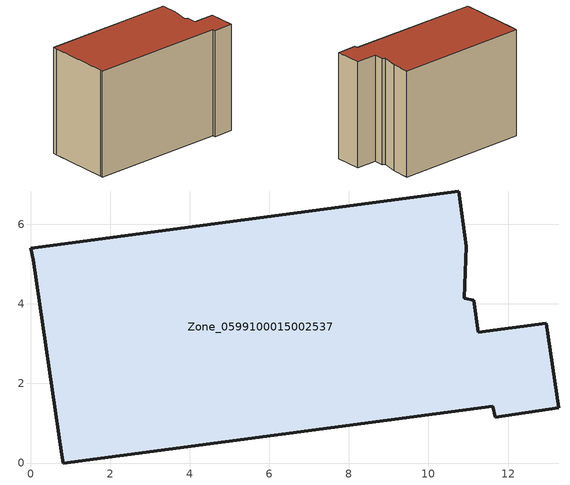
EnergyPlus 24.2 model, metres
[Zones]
Zone_0599100015002537
 floor ground (C_G): 0,5.4 10.76,6.84 10.95,5.44 10.89,4.15 11.14,4.09 11.26,3.28 12.96,3.51 13.28,1.39 11.68,1.15 11.62,1.42 0.82,0 0.78,0.21 0.06,5.11 z0.77
 wall outside (C_F): 13.28,1.39 12.96,3.51 11.26,3.28 11.14,4.09 10.89,4.15 10.95,5.44 10.76,6.84 0,5.4 0.06,5.11 0.78,0.21 0.82,0 11.62,1.42 11.68,1.15 13.28,1.39 z0.77:9.57
 roof outside (C_R): 10.76,6.84 0,5.4 0.06,5.11 0.78,0.21 0.82,0 11.62,1.42 11.68,1.15 13.28,1.39 12.96,3.51 11.26,3.28 11.14,4.09 10.89,4.15 10.95,5.44 z9.57
[BUILDING]
Pand.0599100015002537: North Axis=0; Terrain=City; Loads Convergence Tolerance Value=0.04; Temperature Convergence Tolerance Value=0.4; Solar Distribution=FullExterior; Maximum Number of Warmup Days=25; Minimum Number of Warmup Days=1
[Site:Location]
Rotterdam.The.Hague.AP_ZH_NLD Design_Conditions: Latitude=51.96; Longitude=4.45; Time Zone=1; Elevation=-4.5
[SITE:GROUNDTEMPERATURE:BUILDINGSURFACE]
18, 18, 18, 18, 18, 18, 18, 18, 18, 18, 18, 18
[MATERIAL] Thermal Absorptance=0.9; Solar Absorptance=0.7; Visible Absorptance=0.7
Name | Roughness | Thickness | Conductivity | Density | Specific Heat
G.TI.1975-1991 | MediumSmooth | 0.15 | 0.288461 | 540 | 1210
F.TI.1975-1991 | Rough | 0.3 | 0.230769 | 1920 | 840
R.TI.1975-1991 | MediumRough | 0.2 | 0.153846 | 1500 | 1000
[CONSTRUCTION]
C_G: G.TI.1975-1991
C_F: F.TI.1975-1991
C_R: R.TI.1975-1991
[ZONE]
Zone_0599100015002537: Type=1; Multiplier=1; Ceiling Height=Autocalculate; Volume=Autocalculate; Floor Area=autocalculate; Part of Total Floor Area=Yes
[ZONEINFILTRATION:DESIGNFLOWRATE]
Infil_Zone_0599100015002537: Zone or ZoneList or Space or SpaceList=Zone_0599100015002537; Schedule=AlwaysOn; Design Flow Rate Calculation Method=Flow/Area; Flow Rate per Floor Area=0.003; Constant Term Coefficient=1; Temperature Term Coefficient=0; Velocity Term Coefficient=0; Velocity Squared Term Coefficient=0
[HVACTEMPLATE:ZONE:IDEALLOADSAIRSYSTEM]
Zone_0599100015002537: Maximum Heating Supply Air Temperature=50; Minimum Cooling Supply Air Temperature=13; Maximum Heating Supply Air Humidity Ratio=0.0156; Minimum Cooling Supply Air Humidity Ratio=0.0077; Heating Limit=NoLimit; Cooling Limit=NoLimit; Dehumidification Control Type=ConstantSensibleHeatRatio; Cooling Sensible Heat Ratio=0.7; Dehumidification Setpoint=60; Humidification Control Type=None; Humidification Setpoint=30; Outdoor Air Method=None; Outdoor Air Flow Rate per Person=0.00944; Outdoor Air Flow Rate per Zone Floor Area=0; Outdoor Air Flow Rate per Zone=0; Demand Controlled Ventilation Type=None; Outdoor Air Economizer Type=NoEconomizer; Heat Recovery Type=None; Sensible Heat Recovery Effectiveness=0.7; Latent Heat Recovery Effectiveness=0.65
[ZONECONTROL:THERMOSTAT]
ThermostatControl_Zone_0599100015002537: Zone or ZoneList=Zone_0599100015002537; Control Type Schedule=DualSetpointControlType; Control 1=Thermostat_Zone_0599100015002537; Temperature Difference Between Cutout And Setpoint=0
[THERMOSTATSETPOINT:DUALSETPOINT]
Thermostat_Zone_0599100015002537: Heating Setpoint Temperature Schedule=HeatingSetpoint_Zone_0599100015002537; Cooling Setpoint Temperature Schedule=CoolingSetpoint_Zone_0599100015002537
[SCHEDULE:COMPACT]
HeatingSetpoint_Zone_0599100015002537: Through: 12/31, For: AllDays, Until: 24:00, 21
CoolingSetpoint_Zone_0599100015002537: Through: 12/31, For: AllDays, Until: 24:00, 24
DualSetpointControlType: Through: 12/31, For: AllDays, Until: 24:00, 4
AlwaysOn: Through: 12/31, For: AllDays, Until: 24:00, 1
